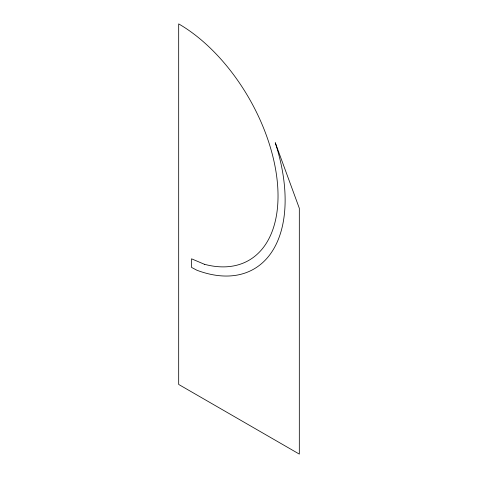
<?xml version="1.0" encoding="UTF-8"?>
<svg xmlns="http://www.w3.org/2000/svg" width="478" height="478" viewBox="0 0 478 478"><rect width="100%" height="100%" fill="white"/><g stroke="black" fill="none" stroke-linecap="round" stroke-linejoin="round"><path stroke-width="0.72" d="M204.393 264.274L191.535 258.807L191.535 267.399L196.906 270.243A150.54 86.912 60 0 0 275.262 142.707L299.318 208.271L299.318 454.1L178.682 384.449L178.682 23.9A140.502 81.117 60 0 1 277.18 180.517A140.502 81.117 60 0 1 204.393 264.274"/></g></svg>
